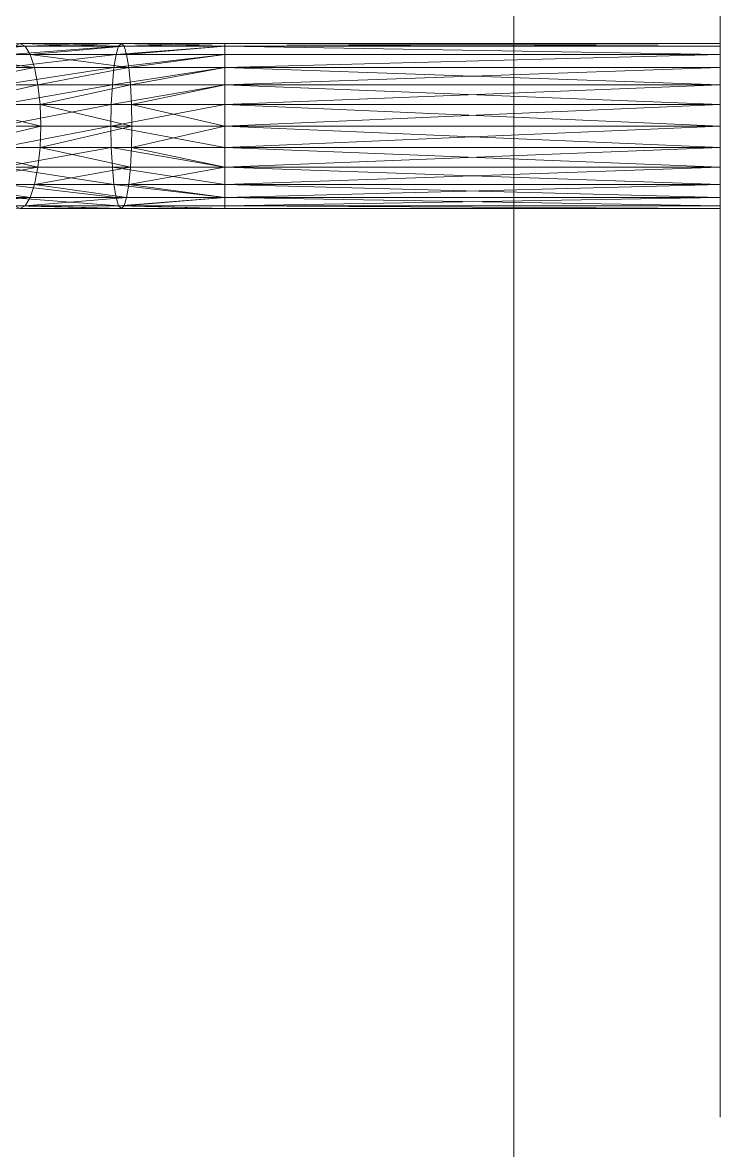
# Model space of a CAD drawing. Header units: metres. Extents: x -8.6 to 8.7, y -3.9 to 3.9.
# Drawn here: x -8.221 to -7.793, y -0.62 to 0.063 of the extents above; entities that cross this region are included whole.
import ezdxf

# ---------------------------------------------------------------- set-up
doc = ezdxf.new("R2010")
doc.units = ezdxf.units.M
doc.header["$LTSCALE"] = 0.00508
for name, color, linetype, lineweight in [('Board_Pole', 5, 'Continuous', 5), ('Court_Green', 87, 'Continuous', 5), ('Court_White', 2, 'Continuous', 5)]:
    doc.layers.add(name, color=color, linetype=linetype, lineweight=lineweight)

msp = doc.modelspace()

# ---------------------------------------------------------------- linework, layer by layer
at = {"layer": 'Board_Pole'}
for points in [[(-8.22222, 0.05, 3.1843), (-8.21895, 0.0483, 3.17177), (-8.27733, 0.0483, 3.15281)], [(-8.27287, 0.0433, 3.1416), (-8.27733, 0.0483, 3.15281), (-8.21895, 0.0483, 3.17177)], [(-8.27287, 0.0433, 3.1416), (-8.21895, 0.0483, 3.17177), (-8.2159, 0.0433, 3.16009)], [(-8.22855, 0.0433, 3.20852), (-8.16237, 0.0483, 3.20888), (-8.2255, 0.0483, 3.19684)], [(-8.16389, 0.0433, 3.22085), (-8.16237, 0.0483, 3.20888), (-8.22855, 0.0433, 3.20852)], [(-8.16237, 0.0483, 3.20888), (-8.22222, 0.05, 3.1843), (-8.2255, 0.0483, 3.19684)], [(-8.16237, 0.0483, 3.20888), (-8.16074, 0.05, 3.19605), (-8.22222, 0.05, 3.1843)], [(-8.16074, 0.05, 3.19605), (-8.21895, 0.0483, 3.17177), (-8.22222, 0.05, 3.1843)], [(-8.16074, 0.05, 3.19605), (-8.15911, 0.0483, 3.18321), (-8.21895, 0.0483, 3.17177)], [(-8.2159, 0.0433, 3.16009), (-8.21895, 0.0483, 3.17177), (-8.15911, 0.0483, 3.18321)], [(-8.2159, 0.0433, 3.16009), (-8.15911, 0.0483, 3.18321), (-8.1576, 0.0433, 3.17124)], [(-8.09801, 0.0483, 3.21294), (-8.16389, 0.0433, 3.22085), (-8.09801, 0.0433, 3.225)], [(-8.16389, 0.0433, 3.22085), (-8.09801, 0.0483, 3.21294), (-8.16237, 0.0483, 3.20888)], [(-8.09801, 0.0483, 3.21294), (-8.16074, 0.05, 3.19605), (-8.16237, 0.0483, 3.20888)], [(-8.09801, 0.05, 3.2), (-8.15911, 0.0483, 3.18321), (-8.16074, 0.05, 3.19605)], [(-8.16074, 0.05, 3.19605), (-8.09801, 0.0483, 3.21294), (-8.09801, 0.05, 3.2)], [(-8.15911, 0.0483, 3.18321), (-8.09801, 0.05, 3.2), (-8.09801, 0.0483, 3.18706)], [(-8.1576, 0.0433, 3.17124), (-8.15911, 0.0483, 3.18321), (-8.09801, 0.0483, 3.18706)], [(-8.1576, 0.0433, 3.17124), (-8.09801, 0.0483, 3.18706), (-8.09801, 0.0433, 3.175)], [(-8.09801, 0.0483, 3.21294), (-7.79801, 0.05, 3.2), (-8.09801, 0.05, 3.2)], [(-7.79801, 0.05, 3.2), (-8.09801, 0.0483, 3.21294), (-7.79801, 0.0483, 3.21294)], [(-8.09801, 0.05, 3.2), (-7.79801, 0.0483, 3.18706), (-8.09801, 0.0483, 3.18706)], [(-7.79801, 0.0483, 3.18706), (-8.09801, 0.05, 3.2), (-7.79801, 0.05, 3.2)], [(-8.09801, 0.0483, 3.21294), (-7.79801, 0.0433, 3.225), (-7.79801, 0.0483, 3.21294)], [(-7.79801, 0.0433, 3.225), (-8.09801, 0.0483, 3.21294), (-8.09801, 0.0433, 3.225)], [(-8.09801, 0.0483, 3.18706), (-7.79801, 0.0433, 3.175), (-8.09801, 0.0433, 3.175)], [(-7.79801, 0.0433, 3.175), (-8.09801, 0.0483, 3.18706), (-7.79801, 0.0483, 3.18706)], [(-8.21328, 0.03536, 3.15006), (-8.27287, 0.0433, 3.1416), (-8.2159, 0.0433, 3.16009)], [(-8.26905, 0.03536, 3.13197), (-8.27287, 0.0433, 3.1416), (-8.21328, 0.03536, 3.15006)], [(-8.16389, 0.0433, 3.22085), (-8.23117, 0.03536, 3.21855), (-8.1652, 0.03536, 3.23112)], [(-8.22855, 0.0433, 3.20852), (-8.23117, 0.03536, 3.21855), (-8.16389, 0.0433, 3.22085)], [(-8.15629, 0.03536, 3.16097), (-8.2159, 0.0433, 3.16009), (-8.1576, 0.0433, 3.17124)], [(-8.21328, 0.03536, 3.15006), (-8.2159, 0.0433, 3.16009), (-8.15629, 0.03536, 3.16097)], [(-8.09801, 0.0433, 3.225), (-8.1652, 0.03536, 3.23112), (-8.09801, 0.03536, 3.23536)], [(-8.16389, 0.0433, 3.22085), (-8.1652, 0.03536, 3.23112), (-8.09801, 0.0433, 3.225)], [(-8.15629, 0.03536, 3.16097), (-8.1576, 0.0433, 3.17124), (-8.09801, 0.0433, 3.175)], [(-8.15629, 0.03536, 3.16097), (-8.09801, 0.0433, 3.175), (-8.09801, 0.03536, 3.16464)], [(-8.09801, 0.03536, 3.23536), (-7.79801, 0.0433, 3.225), (-8.09801, 0.0433, 3.225)], [(-7.79801, 0.0433, 3.175), (-8.09801, 0.03536, 3.16464), (-8.09801, 0.0433, 3.175)], [(-7.79801, 0.0433, 3.225), (-8.09801, 0.03536, 3.23536), (-7.79801, 0.03536, 3.23536)], [(-8.09801, 0.03536, 3.16464), (-7.79801, 0.0433, 3.175), (-7.79801, 0.03536, 3.16464)], [(-8.26611, 0.025, 3.12459), (-8.26905, 0.03536, 3.13197), (-8.21328, 0.03536, 3.15006)], [(-8.26611, 0.025, 3.12459), (-8.21328, 0.03536, 3.15006), (-8.21127, 0.025, 3.14236)], [(-8.1652, 0.03536, 3.23112), (-8.23318, 0.025, 3.22625), (-8.1662, 0.025, 3.239)], [(-8.23117, 0.03536, 3.21855), (-8.23318, 0.025, 3.22625), (-8.1652, 0.03536, 3.23112)], [(-8.21127, 0.025, 3.14236), (-8.21328, 0.03536, 3.15006), (-8.15629, 0.03536, 3.16097)], [(-8.21127, 0.025, 3.14236), (-8.15629, 0.03536, 3.16097), (-8.15529, 0.025, 3.15309)], [(-8.09801, 0.03536, 3.23536), (-8.1662, 0.025, 3.239), (-8.09801, 0.025, 3.2433)], [(-8.1652, 0.03536, 3.23112), (-8.1662, 0.025, 3.239), (-8.09801, 0.03536, 3.23536)], [(-8.15529, 0.025, 3.15309), (-8.15629, 0.03536, 3.16097), (-8.09801, 0.03536, 3.16464)], [(-8.15529, 0.025, 3.15309), (-8.09801, 0.03536, 3.16464), (-8.09801, 0.025, 3.1567)], [(-8.09801, 0.03536, 3.16464), (-7.79801, 0.025, 3.1567), (-8.09801, 0.025, 3.1567)], [(-7.79801, 0.025, 3.1567), (-8.09801, 0.03536, 3.16464), (-7.79801, 0.03536, 3.16464)], [(-8.09801, 0.025, 3.2433), (-7.79801, 0.03536, 3.23536), (-8.09801, 0.03536, 3.23536)], [(-7.79801, 0.03536, 3.23536), (-8.09801, 0.025, 3.2433), (-7.79801, 0.025, 3.2433)], [(-8.26426, 0.01294, 3.11994), (-8.26611, 0.025, 3.12459), (-8.21127, 0.025, 3.14236)], [(-8.26426, 0.01294, 3.11994), (-8.21127, 0.025, 3.14236), (-8.21001, 0.01294, 3.13752)], [(-8.23318, 0.025, 3.22625), (-8.23444, 0.01294, 3.23108), (-8.1662, 0.025, 3.239)], [(-8.1662, 0.025, 3.239), (-8.23444, 0.01294, 3.23108), (-8.16683, 0.01294, 3.24396)], [(-8.21001, 0.01294, 3.13752), (-8.21127, 0.025, 3.14236), (-8.15529, 0.025, 3.15309)], [(-8.21001, 0.01294, 3.13752), (-8.15529, 0.025, 3.15309), (-8.15466, 0.01294, 3.14813)], [(-8.09801, 0.025, 3.2433), (-8.16683, 0.01294, 3.24396), (-8.09801, 0.01294, 3.2483)], [(-8.1662, 0.025, 3.239), (-8.16683, 0.01294, 3.24396), (-8.09801, 0.025, 3.2433)], [(-8.15466, 0.01294, 3.14813), (-8.15529, 0.025, 3.15309), (-8.09801, 0.025, 3.1567)], [(-8.15466, 0.01294, 3.14813), (-8.09801, 0.025, 3.1567), (-8.09801, 0.01294, 3.1517)], [(-8.09801, 0.01294, 3.2483), (-7.79801, 0.025, 3.2433), (-8.09801, 0.025, 3.2433)], [(-8.09801, 0.025, 3.1567), (-7.79801, 0.01294, 3.1517), (-8.09801, 0.01294, 3.1517)], [(-7.79801, 0.01294, 3.1517), (-8.09801, 0.025, 3.1567), (-7.79801, 0.025, 3.1567)], [(-7.79801, 0.025, 3.2433), (-8.09801, 0.01294, 3.2483), (-7.79801, 0.01294, 3.2483)], [(-8.20958, 0, 3.13587), (-8.26426, 0.01294, 3.11994), (-8.21001, 0.01294, 3.13752)], [(-8.26363, 0, 3.11836), (-8.26426, 0.01294, 3.11994), (-8.20958, 0, 3.13587)], [(-8.23487, 0, 3.23273), (-8.16683, 0.01294, 3.24396), (-8.23444, 0.01294, 3.23108)], [(-8.16683, 0.01294, 3.24396), (-8.23487, 0, 3.23273), (-8.16704, 0, 3.24565)], [(-8.15445, 0, 3.14644), (-8.21001, 0.01294, 3.13752), (-8.15466, 0.01294, 3.14813)], [(-8.20958, 0, 3.13587), (-8.21001, 0.01294, 3.13752), (-8.15445, 0, 3.14644)], [(-8.09801, 0.01294, 3.2483), (-8.16704, 0, 3.24565), (-8.09801, 0, 3.25)], [(-8.16683, 0.01294, 3.24396), (-8.16704, 0, 3.24565), (-8.09801, 0.01294, 3.2483)], [(-8.09801, 0, 3.15), (-8.15466, 0.01294, 3.14813), (-8.09801, 0.01294, 3.1517)], [(-8.15445, 0, 3.14644), (-8.15466, 0.01294, 3.14813), (-8.09801, 0, 3.15)], [(-8.09801, 0.01294, 3.1517), (-7.79801, 0, 3.15), (-8.09801, 0, 3.15)], [(-7.79801, 0, 3.15), (-8.09801, 0.01294, 3.1517), (-7.79801, 0.01294, 3.1517)], [(-8.09801, 0, 3.25), (-7.79801, 0.01294, 3.2483), (-8.09801, 0.01294, 3.2483)], [(-7.79801, 0.01294, 3.2483), (-8.09801, 0, 3.25), (-7.79801, 0, 3.25)], [(-8.20958, 0, 3.13587), (-8.26426, -0.01294, 3.11994), (-8.26363, 0, 3.11836)], [(-8.20958, 0, 3.13587), (-8.21001, -0.01294, 3.13752), (-8.26426, -0.01294, 3.11994)], [(-8.23444, -0.01294, 3.23108), (-8.16704, 0, 3.24565), (-8.23487, 0, 3.23273)], [(-8.16704, 0, 3.24565), (-8.23444, -0.01294, 3.23108), (-8.16683, -0.01294, 3.24396)], [(-8.15445, 0, 3.14644), (-8.21001, -0.01294, 3.13752), (-8.20958, 0, 3.13587)], [(-8.15445, 0, 3.14644), (-8.15466, -0.01294, 3.14813), (-8.21001, -0.01294, 3.13752)], [(-8.16704, 0, 3.24565), (-8.09801, -0.01294, 3.2483), (-8.09801, 0, 3.25)], [(-8.16704, 0, 3.24565), (-8.16683, -0.01294, 3.24396), (-8.09801, -0.01294, 3.2483)], [(-8.15466, -0.01294, 3.14813), (-8.09801, 0, 3.15), (-8.09801, -0.01294, 3.1517)], [(-8.09801, 0, 3.15), (-8.15466, -0.01294, 3.14813), (-8.15445, 0, 3.14644)], [(-8.09801, -0.01294, 3.2483), (-7.79801, 0, 3.25), (-8.09801, 0, 3.25)], [(-8.09801, 0, 3.15), (-7.79801, -0.01294, 3.1517), (-8.09801, -0.01294, 3.1517)], [(-7.79801, -0.01294, 3.1517), (-8.09801, 0, 3.15), (-7.79801, 0, 3.15)], [(-7.79801, 0, 3.25), (-8.09801, -0.01294, 3.2483), (-7.79801, -0.01294, 3.2483)], [(-8.26611, -0.025, 3.12459), (-8.26426, -0.01294, 3.11994), (-8.21127, -0.025, 3.14236)], [(-8.21127, -0.025, 3.14236), (-8.26426, -0.01294, 3.11994), (-8.21001, -0.01294, 3.13752)], [(-8.23318, -0.025, 3.22625), (-8.16683, -0.01294, 3.24396), (-8.23444, -0.01294, 3.23108)], [(-8.16683, -0.01294, 3.24396), (-8.23318, -0.025, 3.22625), (-8.1662, -0.025, 3.239)], [(-8.21127, -0.025, 3.14236), (-8.21001, -0.01294, 3.13752), (-8.15529, -0.025, 3.15309)], [(-8.15529, -0.025, 3.15309), (-8.21001, -0.01294, 3.13752), (-8.15466, -0.01294, 3.14813)], [(-8.16683, -0.01294, 3.24396), (-8.09801, -0.025, 3.2433), (-8.09801, -0.01294, 3.2483)], [(-8.16683, -0.01294, 3.24396), (-8.1662, -0.025, 3.239), (-8.09801, -0.025, 3.2433)], [(-8.15529, -0.025, 3.15309), (-8.15466, -0.01294, 3.14813), (-8.09801, -0.025, 3.1567)], [(-8.09801, -0.025, 3.1567), (-8.15466, -0.01294, 3.14813), (-8.09801, -0.01294, 3.1517)], [(-8.09801, -0.01294, 3.1517), (-7.79801, -0.025, 3.1567), (-8.09801, -0.025, 3.1567)], [(-7.79801, -0.025, 3.1567), (-8.09801, -0.01294, 3.1517), (-7.79801, -0.01294, 3.1517)], [(-8.09801, -0.025, 3.2433), (-7.79801, -0.01294, 3.2483), (-8.09801, -0.01294, 3.2483)], [(-7.79801, -0.01294, 3.2483), (-8.09801, -0.025, 3.2433), (-7.79801, -0.025, 3.2433)], [(-8.26905, -0.03536, 3.13197), (-8.26611, -0.025, 3.12459), (-8.21127, -0.025, 3.14236)], [(-8.26905, -0.03536, 3.13197), (-8.21127, -0.025, 3.14236), (-8.21328, -0.03536, 3.15006)], [(-8.1652, -0.03536, 3.23112), (-8.23318, -0.025, 3.22625), (-8.23117, -0.03536, 3.21855)], [(-8.23318, -0.025, 3.22625), (-8.1652, -0.03536, 3.23112), (-8.1662, -0.025, 3.239)], [(-8.21328, -0.03536, 3.15006), (-8.15529, -0.025, 3.15309), (-8.15629, -0.03536, 3.16097)], [(-8.21328, -0.03536, 3.15006), (-8.21127, -0.025, 3.14236), (-8.15529, -0.025, 3.15309)], [(-8.1662, -0.025, 3.239), (-8.09801, -0.03536, 3.23536), (-8.09801, -0.025, 3.2433)], [(-8.1662, -0.025, 3.239), (-8.1652, -0.03536, 3.23112), (-8.09801, -0.03536, 3.23536)], [(-8.15629, -0.03536, 3.16097), (-8.09801, -0.025, 3.1567), (-8.09801, -0.03536, 3.16464)], [(-8.15629, -0.03536, 3.16097), (-8.15529, -0.025, 3.15309), (-8.09801, -0.025, 3.1567)], [(-8.09801, -0.025, 3.1567), (-7.79801, -0.03536, 3.16464), (-8.09801, -0.03536, 3.16464)], [(-7.79801, -0.03536, 3.16464), (-8.09801, -0.025, 3.1567), (-7.79801, -0.025, 3.1567)], [(-8.09801, -0.03536, 3.23536), (-7.79801, -0.025, 3.2433), (-8.09801, -0.025, 3.2433)], [(-7.79801, -0.025, 3.2433), (-8.09801, -0.03536, 3.23536), (-7.79801, -0.03536, 3.23536)], [(-8.26905, -0.03536, 3.13197), (-8.2159, -0.0433, 3.16009), (-8.27287, -0.0433, 3.1416)], [(-8.21328, -0.03536, 3.15006), (-8.2159, -0.0433, 3.16009), (-8.26905, -0.03536, 3.13197)], [(-8.23117, -0.03536, 3.21855), (-8.16389, -0.0433, 3.22085), (-8.1652, -0.03536, 3.23112)], [(-8.23117, -0.03536, 3.21855), (-8.22855, -0.0433, 3.20852), (-8.16389, -0.0433, 3.22085)], [(-8.21328, -0.03536, 3.15006), (-8.1576, -0.0433, 3.17124), (-8.2159, -0.0433, 3.16009)], [(-8.15629, -0.03536, 3.16097), (-8.1576, -0.0433, 3.17124), (-8.21328, -0.03536, 3.15006)], [(-8.1652, -0.03536, 3.23112), (-8.09801, -0.0433, 3.225), (-8.09801, -0.03536, 3.23536)], [(-8.1652, -0.03536, 3.23112), (-8.16389, -0.0433, 3.22085), (-8.09801, -0.0433, 3.225)], [(-8.15629, -0.03536, 3.16097), (-8.09801, -0.0433, 3.175), (-8.1576, -0.0433, 3.17124)], [(-8.09801, -0.0433, 3.175), (-8.15629, -0.03536, 3.16097), (-8.09801, -0.03536, 3.16464)], [(-8.09801, -0.0433, 3.225), (-7.79801, -0.03536, 3.23536), (-8.09801, -0.03536, 3.23536)], [(-8.09801, -0.03536, 3.16464), (-7.79801, -0.0433, 3.175), (-8.09801, -0.0433, 3.175)], [(-7.79801, -0.0433, 3.175), (-8.09801, -0.03536, 3.16464), (-7.79801, -0.03536, 3.16464)], [(-7.79801, -0.03536, 3.23536), (-8.09801, -0.0433, 3.225), (-7.79801, -0.0433, 3.225)], [(-8.2159, -0.0433, 3.16009), (-8.27733, -0.0483, 3.15281), (-8.27287, -0.0433, 3.1416)], [(-8.2159, -0.0433, 3.16009), (-8.21895, -0.0483, 3.17177), (-8.27733, -0.0483, 3.15281)], [(-8.22855, -0.0433, 3.20852), (-8.16237, -0.0483, 3.20888), (-8.16389, -0.0433, 3.22085)], [(-8.16237, -0.0483, 3.20888), (-8.22855, -0.0433, 3.20852), (-8.2255, -0.0483, 3.19684)], [(-8.1576, -0.0433, 3.17124), (-8.21895, -0.0483, 3.17177), (-8.2159, -0.0433, 3.16009)], [(-8.1576, -0.0433, 3.17124), (-8.15911, -0.0483, 3.18321), (-8.21895, -0.0483, 3.17177)], [(-8.16389, -0.0433, 3.22085), (-8.16237, -0.0483, 3.20888), (-8.09801, -0.0433, 3.225)], [(-8.09801, -0.0433, 3.225), (-8.16237, -0.0483, 3.20888), (-8.09801, -0.0483, 3.21294)], [(-8.09801, -0.0433, 3.175), (-8.15911, -0.0483, 3.18321), (-8.1576, -0.0433, 3.17124)], [(-8.15911, -0.0483, 3.18321), (-8.09801, -0.0433, 3.175), (-8.09801, -0.0483, 3.18706)], [(-8.09801, -0.0483, 3.21294), (-7.79801, -0.0433, 3.225), (-8.09801, -0.0433, 3.225)], [(-8.09801, -0.0433, 3.175), (-7.79801, -0.0483, 3.18706), (-8.09801, -0.0483, 3.18706)], [(-7.79801, -0.0483, 3.18706), (-8.09801, -0.0433, 3.175), (-7.79801, -0.0433, 3.175)], [(-7.79801, -0.0433, 3.225), (-8.09801, -0.0483, 3.21294), (-7.79801, -0.0483, 3.21294)], [(-8.21895, -0.0483, 3.17177), (-8.22222, -0.05, 3.1843), (-8.27733, -0.0483, 3.15281)], [(-8.16074, -0.05, 3.19605), (-8.2255, -0.0483, 3.19684), (-8.22222, -0.05, 3.1843)], [(-8.16074, -0.05, 3.19605), (-8.16237, -0.0483, 3.20888), (-8.2255, -0.0483, 3.19684)], [(-8.21895, -0.0483, 3.17177), (-8.16074, -0.05, 3.19605), (-8.22222, -0.05, 3.1843)], [(-8.15911, -0.0483, 3.18321), (-8.16074, -0.05, 3.19605), (-8.21895, -0.0483, 3.17177)], [(-8.16237, -0.0483, 3.20888), (-8.09801, -0.05, 3.2), (-8.09801, -0.0483, 3.21294)], [(-8.09801, -0.05, 3.2), (-8.16237, -0.0483, 3.20888), (-8.16074, -0.05, 3.19605)], [(-8.15911, -0.0483, 3.18321), (-8.09801, -0.05, 3.2), (-8.16074, -0.05, 3.19605)], [(-8.09801, -0.05, 3.2), (-8.15911, -0.0483, 3.18321), (-8.09801, -0.0483, 3.18706)], [(-8.09801, -0.0483, 3.18706), (-7.79801, -0.05, 3.2), (-8.09801, -0.05, 3.2)], [(-7.79801, -0.05, 3.2), (-8.09801, -0.0483, 3.18706), (-7.79801, -0.0483, 3.18706)], [(-8.09801, -0.0483, 3.21294), (-7.79801, -0.05, 3.2), (-7.79801, -0.0483, 3.21294)], [(-7.79801, -0.05, 3.2), (-8.09801, -0.0483, 3.21294), (-8.09801, -0.05, 3.2)]]:
    msp.add_3dface(points, dxfattribs=at)
at = {"layer": 'Court_Green'}
msp.add_3dface([(-7.923, -3.925, 0.1), (7.927, -3.925, 0.1), (7.927, 3.925, 0.1), (-7.923, 3.925, 0.1)], dxfattribs=at)
at = {"layer": 'Court_White'}
msp.add_line((-7.79801, 0.6), (-7.79801, -0.6), dxfattribs=at)

doc.saveas('drawing.dxf')
